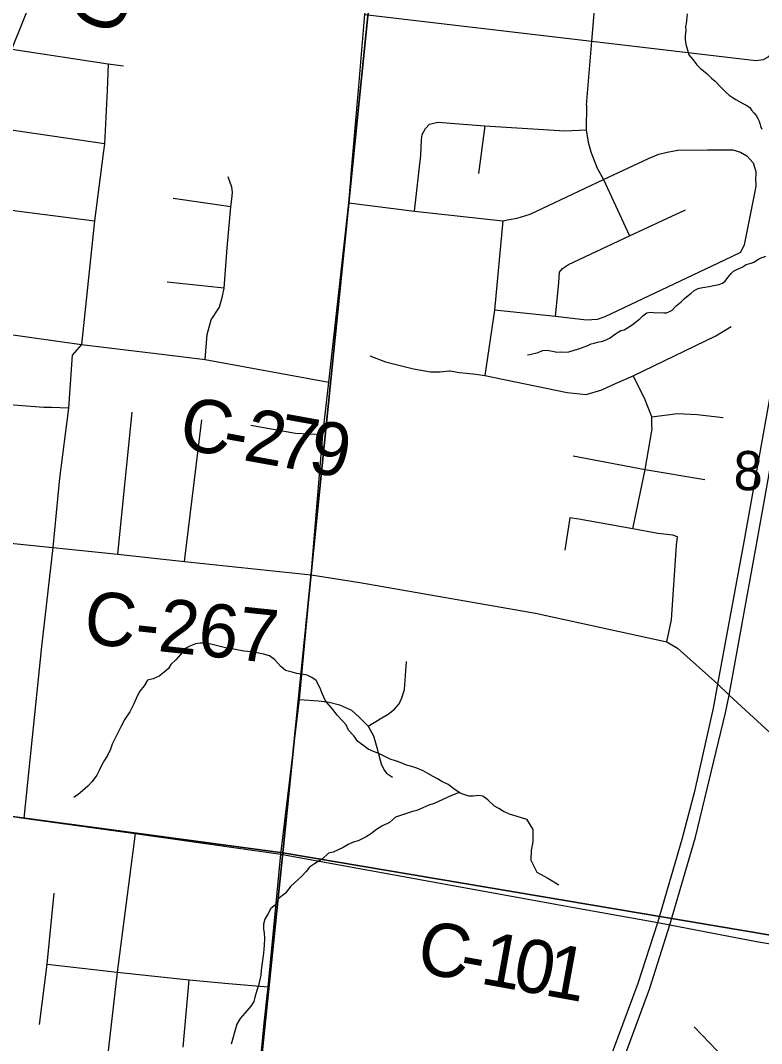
# Model space of a CAD drawing. Extents: x -18.8 to 34, y 0 to 22.
# Drawn here: x 27.938 to 28.729, y 15.839 to 16.931 of the extents above; entities that cross this region are included whole.
import ezdxf

# ---------------------------------------------------------------- set-up
doc = ezdxf.new("R2010")
doc.units = 0
for name, color, linetype in [('GM_X_City_Street', 7, 'Continuous'), ('GM_X_County_Road', 7, 'Continuous'), ('GM_X_County_Road_Text', 7, 'Continuous'), ('GM_X_Interstate_Route', 7, 'Continuous'), ('GM_X_Minor_River', 7, 'Continuous'), ('GM_X_Section', 7, 'Continuous'), ('GM_X_Section_Text', 7, 'Continuous'), ('GM_X_Township_Road', 7, 'Continuous'), ('GM_X_Unincorporated_Location', 7, 'Continuous')]:
    doc.layers.add(name, color=color, linetype=linetype)

msp = doc.modelspace()

# ---------------------------------------------------------------- linework, layer by layer
at = {"layer": 'GM_X_City_Street'}
for points in [[(28.3054, 16.9379), (28.5477, 16.9092), (28.7227, 16.8885), (28.7309, 16.8897), (28.7367, 16.893), (28.7404, 16.8971), (28.7431, 16.9027), (28.7448, 16.9088), (28.7487, 16.9293), (28.7661, 17.0514), (28.78, 17.1492), (28.802, 17.3017), (28.8017, 17.3057), (28.7996, 17.3113), (28.7974, 17.3146), (28.794, 17.3171), (28.7831, 17.3196), (28.6636, 17.3397)], [(28.542, 16.8411), (28.5477, 16.9092), (28.5512, 16.9515)]]:
    msp.add_lwpolyline(points, dxfattribs=at)
at = {"layer": 'GM_X_County_Road'}
msp.add_line((28.2157, 16.0412), (28.509, 15.9878), dxfattribs=at)
for points in [[(28.2984, 16.8571), (28.3045, 16.9297), (28.3054, 16.9379), (28.3281, 17.1021), (28.3336, 17.1595)], [(27.6481, 16.221), (27.6489, 16.2229), (27.6649, 16.2615), (27.6924, 16.3247), (27.7222, 16.3937), (27.7816, 16.5366), (27.8128, 16.6121), (27.8633, 16.7399), (27.8743, 16.7679), (27.8951, 16.819), (27.9083, 16.8515), (27.9283, 16.9007), (28.0011, 17.0814), (28.0139, 17.1113), (28.0155, 17.1149)], [(28.2908, 16.7672), (28.2977, 16.8491), (28.2984, 16.8571)], [(28.2157, 16.0412), (28.2355, 16.2064), (28.2479, 16.3394), (28.2604, 16.4888), (28.2668, 16.5453), (28.2882, 16.7366), (28.29, 16.7572), (28.2908, 16.7672)], [(27.9196, 16.5972), (28.0028, 16.5856), (28.0915, 16.5749), (28.1347, 16.5693), (28.2668, 16.5453)], [(27.7222, 16.3937), (27.8107, 16.3854), (27.8906, 16.3772), (27.9061, 16.3755), (27.9723, 16.3685), (28.0414, 16.3616), (28.1127, 16.3538), (28.2479, 16.3394)], [(28.2479, 16.3394), (28.2998, 16.3313), (28.4875, 16.2985), (28.6278, 16.2681), (28.6392, 16.2613), (28.6821, 16.2227), (28.6943, 16.2111), (28.8332, 16.0835), (28.8474, 16.0713), (28.8691, 16.0531), (28.9324, 15.9983)], [(27.6582, 16.1177), (27.6896, 16.1134), (27.7108, 16.111), (27.7487, 16.1057), (27.7783, 16.1017), (27.8042, 16.0981), (27.8611, 16.0907), (27.914, 16.0835), (27.941, 16.0798), (28.0599, 16.0634), (28.2157, 16.0412)], [(28.1635, 15.5025), (28.1706, 15.5764), (28.1778, 15.6518), (28.1978, 15.8608), (28.2019, 15.8997), (28.2157, 16.0412)], [(28.509, 15.9878), (28.5286, 15.9842), (28.6182, 15.9682), (28.6311, 15.9659), (28.7236, 15.9479), (28.861, 15.9253)]]:
    msp.add_lwpolyline(points, dxfattribs=at)
at = {"layer": 'GM_X_Interstate_Route'}
for points in [[(28.5778, 15.8123), (28.6097, 15.8983), (28.6311, 15.9659), (28.6582, 16.0593), (28.6904, 16.192), (28.6943, 16.2111), (28.7231, 16.3696), (28.7694, 16.628), (28.8025, 16.8065), (28.813, 16.8616), (28.82, 16.896), (28.8279, 16.9274), (28.8341, 16.9524), (28.8426, 16.9807), (28.8543, 17.0242), (28.8735, 17.0807), (28.8909, 17.1318), (28.908, 17.1818), (28.915, 17.2081), (28.9233, 17.2351), (28.931, 17.2689), (28.9325, 17.2772)], [(28.5651, 15.8175), (28.597, 15.9035), (28.6182, 15.9682), (28.6442, 16.0573), (28.658, 16.11), (28.6777, 16.1972), (28.6821, 16.2227), (28.7104, 16.3748), (28.7566, 16.6332), (28.7897, 16.8117), (28.8003, 16.8668), (28.8073, 16.9012), (28.8152, 16.9326)]]:
    msp.add_lwpolyline(points, dxfattribs=at)
at = {"layer": 'GM_X_Minor_River'}
for points in [[(28.6495, 16.9385), (28.6483, 16.9279), (28.6478, 16.9248), (28.648, 16.9206), (28.6474, 16.9153), (28.6473, 16.9112), (28.6482, 16.9062), (28.6495, 16.9012), (28.6512, 16.8946), (28.6556, 16.8899), (28.6599, 16.884), (28.6636, 16.8801), (28.6669, 16.8777), (28.671, 16.8745), (28.6754, 16.8697), (28.6794, 16.8665), (28.6857, 16.8598), (28.6882, 16.8574), (28.6912, 16.8546), (28.6945, 16.8515), (28.6975, 16.8494), (28.7016, 16.847), (28.7098, 16.8425), (28.7124, 16.8409), (28.7165, 16.8384), (28.7183, 16.8357), (28.7209, 16.8325), (28.723, 16.8298), (28.7248, 16.8267), (28.7262, 16.824), (28.7269, 16.8213), (28.7279, 16.8186), (28.7293, 16.8155)], [(28.4789, 16.5744), (28.4816, 16.5747), (28.4904, 16.577), (28.4951, 16.5791), (28.5001, 16.5793), (28.5035, 16.5787), (28.5073, 16.5778), (28.5103, 16.5773), (28.5146, 16.5775), (28.5191, 16.5774), (28.523, 16.5776), (28.5288, 16.5793), (28.5323, 16.5806), (28.5358, 16.5816), (28.5385, 16.5827), (28.5435, 16.5844), (28.547, 16.5861), (28.5501, 16.5868), (28.5536, 16.5878), (28.5594, 16.5891), (28.5637, 16.5908), (28.5672, 16.5926), (28.5719, 16.5962), (28.5786, 16.6005), (28.5821, 16.6011), (28.5856, 16.6032), (28.5907, 16.6065), (28.599, 16.613), (28.6022, 16.6159), (28.6065, 16.6191), (28.6104, 16.6201), (28.613, 16.6196), (28.6245, 16.6192), (28.6275, 16.6194), (28.6306, 16.6205), (28.6334, 16.6222), (28.6378, 16.6266), (28.6429, 16.631), (28.6465, 16.6347), (28.6505, 16.6379), (28.6536, 16.6401), (28.6568, 16.643), (28.6611, 16.6451), (28.6642, 16.6461), (28.6684, 16.6467), (28.673, 16.6473), (28.6777, 16.6483), (28.6835, 16.6495), (28.6873, 16.6509), (28.6901, 16.6531), (28.693, 16.6571), (28.6966, 16.6612), (28.699, 16.6638), (28.7033, 16.6659), (28.7083, 16.6679), (28.7123, 16.6708), (28.7177, 16.6721), (28.7208, 16.6735), (28.7267, 16.6771), (28.7333, 16.6799)], [(28.4582, 16.0848), (28.4534, 16.0869), (28.4482, 16.0901), (28.4437, 16.0926), (28.4367, 16.0993), (28.4312, 16.103), (28.4267, 16.1039), (28.4209, 16.103), (28.4164, 16.1032), (28.4119, 16.1046), (28.407, 16.1063), (28.4003, 16.1111), (28.3941, 16.1156), (28.3874, 16.1189), (28.3829, 16.1217), (28.3784, 16.1242), (28.3725, 16.1275), (28.3677, 16.1303), (28.3609, 16.1329), (28.3542, 16.1351), (28.3497, 16.1364), (28.344, 16.1386), (28.3392, 16.1407), (28.3324, 16.1428), (28.328, 16.1449), (28.3209, 16.1483), (28.3145, 16.1508), (28.3089, 16.1533), (28.3041, 16.1569), (28.2978, 16.1614), (28.2935, 16.1676), (28.288, 16.1736), (28.2852, 16.1794), (28.2812, 16.1841), (28.2758, 16.1897), (28.2714, 16.1952), (28.2671, 16.2003), (28.2634, 16.205), (28.2599, 16.2127), (28.2575, 16.2186), (28.2533, 16.2267), (28.2488, 16.2299), (28.2436, 16.2324), (28.2376, 16.2334), (28.2327, 16.234), (28.2278, 16.2354), (28.2206, 16.2372), (28.2155, 16.2416), (28.2089, 16.2491), (28.2034, 16.2531), (28.197, 16.2549), (28.1887, 16.2564), (28.1838, 16.2573), (28.1762, 16.258), (28.1672, 16.2596), (28.1566, 16.2615), (28.1495, 16.2633), (28.1408, 16.2656), (28.134, 16.2666), (28.1294, 16.2664), (28.1245, 16.2659), (28.1191, 16.2638), (28.1133, 16.261), (28.1084, 16.2544), (28.1033, 16.2489), (28.0981, 16.2438), (28.0957, 16.2393), (28.091, 16.2354), (28.0855, 16.2314), (28.0793, 16.2286), (28.0732, 16.227), (28.0695, 16.221), (28.0651, 16.2151), (28.0622, 16.2099), (28.0585, 16.2017), (28.0543, 16.1932), (28.0491, 16.1854), (28.045, 16.178), (28.0429, 16.1735), (28.038, 16.1638), (28.0355, 16.1586), (28.0338, 16.1534), (28.0305, 16.1466), (28.0272, 16.1415), (28.0244, 16.1366), (28.0215, 16.1307), (28.019, 16.1255), (28.0142, 16.1188), (28.0094, 16.1137), (28.0039, 16.109), (27.9992, 16.105), (27.9945, 16.1018)], [(28.406, 16.107), (28.3947, 16.1026), (28.3877, 16.0991), (28.3792, 16.0953), (28.3738, 16.0936), (28.3607, 16.0877), (28.3561, 16.0867), (28.3445, 16.083), (28.338, 16.0806), (28.3317, 16.0752), (28.3235, 16.071), (28.3177, 16.0674), (28.3114, 16.0627), (28.3067, 16.0599), (28.2982, 16.0553), (28.2928, 16.054), (28.2874, 16.0516), (28.2823, 16.0484), (28.2715, 16.0435), (28.2665, 16.0422), (28.2602, 16.0364), (28.2516, 16.031), (28.2462, 16.0274), (28.2426, 16.0227), (28.2378, 16.0175), (28.2264, 16.007), (28.2204, 15.9996), (28.2125, 15.9931), (28.2112, 15.9882), (28.2049, 15.9832), (28.2021, 15.978), (28.1984, 15.972), (28.197, 15.9664), (28.1972, 15.9614), (28.1978, 15.9569), (28.198, 15.9512), (28.1977, 15.9439), (28.197, 15.9356), (28.1947, 15.9175), (28.1941, 15.9122), (28.1918, 15.9009), (28.1901, 15.8956), (28.1879, 15.8885), (28.1866, 15.884), (28.1837, 15.8791), (28.1773, 15.8714), (28.1722, 15.8656), (28.1685, 15.8596), (28.1663, 15.8521), (28.1641, 15.8435), (28.1627, 15.8382)], [(28.4582, 16.0848), (28.478, 16.0787), (28.4846, 16.0675), (28.4847, 16.0546), (28.483, 16.0451), (28.4824, 16.0348), (28.489, 16.0221), (28.5006, 16.0155), (28.5126, 16.0084)]]:
    msp.add_lwpolyline(points, dxfattribs=at)
at = {"layer": 'GM_X_Section'}
for points in [[(27.2719, 17.1871), (28.3201, 17.0524), (28.2177, 16.0426), (27.1734, 16.1828)], [(28.3201, 17.0524), (29.2686, 16.8782), (29.1726, 15.8813), (28.2177, 16.0426)], [(27.1734, 16.1828), (28.2177, 16.0426), (28.1139, 15.0373), (27.0735, 15.1646)], [(28.2177, 16.0426), (29.1726, 15.8813), (29.0856, 14.9471), (28.1139, 15.0373)]]:
    msp.add_lwpolyline(points, close=True, dxfattribs=at)
at = {"layer": 'GM_X_Township_Road'}
for p, q in [((28.0313, 16.885), (28.03, 16.8565)), ((28.0273, 16.7996), (27.8951, 16.819)), ((28.4334, 16.819), (28.4268, 16.7679)), ((28.1623, 16.7324), (28.1008, 16.7412)), ((28.1552, 16.6457), (28.0941, 16.6519)), ((27.9889, 16.5176), (27.9707, 16.518)), ((28.0414, 16.3616), (28.057, 16.513)), ((28.1127, 16.3538), (28.1312, 16.505)), ((28.2313, 16.4905), (28.1835, 16.499)), ((28.2604, 16.4888), (28.2313, 16.4905)), ((28.1114, 15.8353), (28.1177, 15.9072)), ((28.7201, 15.7914), (28.6569, 15.8569))]:
    msp.add_line(p, q, dxfattribs=at)
for points in [[(27.9283, 16.9007), (28.0313, 16.885), (28.0477, 16.883)], [(28.03, 16.8565), (28.0273, 16.7996), (28.026, 16.7893)], [(28.542, 16.8411), (28.5415, 16.8148), (28.5439, 16.8016), (28.5467, 16.7913), (28.5533, 16.7737), (28.56, 16.7615), (28.5878, 16.7015)], [(28.3584, 16.7278), (28.3652, 16.7877), (28.3658, 16.804), (28.3664, 16.8098), (28.3699, 16.816), (28.3744, 16.8206), (28.3833, 16.8228), (28.4334, 16.819), (28.519, 16.8134), (28.5415, 16.8148)], [(28.2882, 16.7366), (28.3584, 16.7278), (28.4527, 16.7173), (28.4595, 16.7189), (28.4679, 16.7203), (28.4817, 16.7246), (28.56, 16.7615), (28.6083, 16.7839), (28.6193, 16.7885), (28.628, 16.7907), (28.6396, 16.7929), (28.6713, 16.7933), (28.6981, 16.7933), (28.7066, 16.7907), (28.7132, 16.7869), (28.7198, 16.7793), (28.7228, 16.7703), (28.7226, 16.7601), (28.7229, 16.7576), (28.7227, 16.7545), (28.7217, 16.7489), (28.7104, 16.6919), (28.7063, 16.6837), (28.6894, 16.6753), (28.5616, 16.615), (28.5535, 16.6122), (28.5419, 16.6114), (28.509, 16.6152), (28.4438, 16.6221)], [(28.026, 16.7893), (28.0166, 16.7175), (28.0028, 16.5856), (27.9928, 16.5741), (27.9924, 16.569)], [(28.1347, 16.5693), (28.1368, 16.596), (28.1412, 16.6116), (28.15, 16.6253), (28.1532, 16.6369), (28.1552, 16.6457), (28.1584, 16.6886), (28.1623, 16.7324), (28.1633, 16.7406), (28.1641, 16.748), (28.1633, 16.7534), (28.1594, 16.7645)], [(27.8633, 16.7399), (27.9334, 16.728), (28.0166, 16.7175)], [(28.509, 16.6152), (28.5124, 16.6517), (28.513, 16.6628), (28.5162, 16.6664), (28.5229, 16.6708), (28.5878, 16.7015), (28.6476, 16.7292)], [(28.4527, 16.7173), (28.4438, 16.6221), (28.4334, 16.5523)], [(28.5731, 16.5437), (28.5918, 16.5521), (28.68, 16.5947), (28.6964, 16.6048)], [(28.3108, 16.5733), (28.3272, 16.567), (28.3574, 16.5595), (28.3754, 16.5563), (28.3859, 16.5561), (28.3954, 16.5572)], [(27.9924, 16.569), (27.9889, 16.5176), (27.9793, 16.4428), (27.9723, 16.3685), (27.9601, 16.2629), (27.941, 16.0798)], [(28.3954, 16.5572), (28.3963, 16.5573), (28.4063, 16.5557), (28.414, 16.5549), (28.4237, 16.5536)], [(28.4237, 16.5536), (28.4334, 16.5523), (28.5213, 16.534), (28.5417, 16.532), (28.5582, 16.537), (28.5731, 16.5437)], [(28.5913, 16.3885), (28.6048, 16.4518), (28.6119, 16.4934), (28.6121, 16.4959), (28.6118, 16.4982), (28.6119, 16.5083), (28.6039, 16.5282), (28.5918, 16.5521)], [(27.9707, 16.518), (27.9626, 16.5182), (27.9069, 16.5226), (27.8267, 16.532), (27.7816, 16.5366)], [(28.6119, 16.5083), (28.6392, 16.5116), (28.66, 16.5106), (28.6878, 16.5076)], [(28.5279, 16.4666), (28.6048, 16.4518), (28.6683, 16.4414)], [(28.6278, 16.2681), (28.6326, 16.2915), (28.6382, 16.371), (28.6392, 16.3802), (28.634, 16.3818), (28.6181, 16.3836), (28.5913, 16.3885), (28.5339, 16.399), (28.5241, 16.4005), (28.5187, 16.3658)], [(28.3087, 16.1778), (28.3234, 16.1868), (28.3302, 16.1907), (28.3371, 16.1962), (28.3418, 16.2016), (28.3447, 16.2083), (28.3478, 16.2172), (28.3499, 16.247)], [(28.2355, 16.2064), (28.2557, 16.205), (28.2672, 16.2036), (28.2784, 16.2006), (28.291, 16.1949), (28.2996, 16.1873), (28.3087, 16.1778), (28.3147, 16.1676), (28.3181, 16.1551), (28.3228, 16.1378), (28.3259, 16.1309), (28.3285, 16.1278), (28.3348, 16.1236)], [(28.0599, 16.0634), (28.041, 15.9151), (28.0265, 15.7909), (28.0209, 15.7398)], [(27.958, 15.8592), (27.966, 15.9239), (27.9737, 15.9996)], [(27.966, 15.9239), (28.041, 15.9151), (28.1177, 15.9072), (28.1598, 15.9032), (28.2019, 15.8997)]]:
    msp.add_lwpolyline(points, dxfattribs=at)
at = {"layer": 'GM_X_Unincorporated_Location'}
msp.add_line((28.4646, 16.7231), (28.4646, 16.7231), dxfattribs=at)

# ---------------------------------------------------------------- texts
at = {"layer": 'GM_X_County_Road_Text'}
for s, height, rotation, p in [('C-251', 0.05682, 67.947, (28.0393, 16.912)), ('C', 0.0568, 349.0759, (28.1046, 16.4754)), ('2', 0.0568, 349.7336, (28.1741, 16.4622)), ('7', 0.0568, 349.7572, (28.2086, 16.456)), ('9', 0.0568, 349.7697, (28.243, 16.4498)), ('-', 0.0568, 349.6586, (28.1511, 16.4665)), ('C-267', 0.05682, 353.9635, (28.0037, 16.2666)), ('C', 0.0568, 349.732, (28.3588, 15.9157)), ('1', 0.0568, 349.7319, (28.4272, 15.9033)), ('0', 0.0568, 349.7293, (28.4613, 15.8971)), ('1', 0.0568, 349.7114, (28.4955, 15.8909)), ('-', 0.0568, 349.732, (28.4044, 15.9074))]:
    msp.add_text(s, height=height, rotation=rotation, dxfattribs=at).set_placement(p)
at = {"layer": 'GM_X_Section_Text'}
msp.add_text('8', height=0.0419, rotation=0, dxfattribs=at).set_placement((28.699, 16.4298))

doc.saveas('drawing.dxf')
